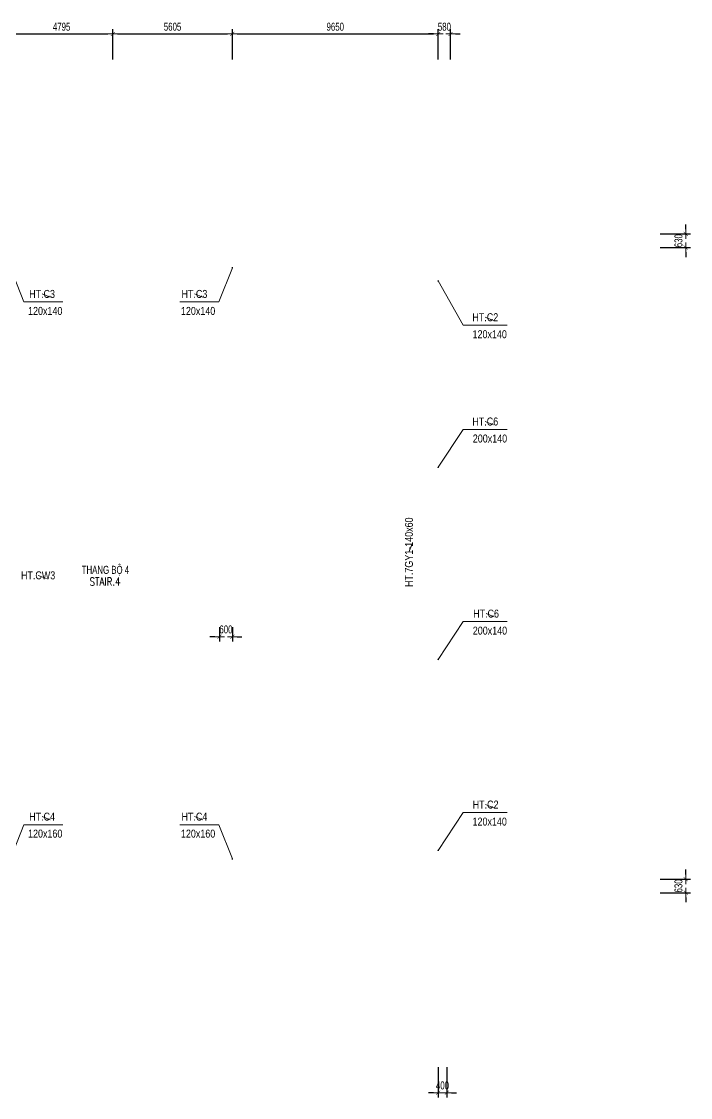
# Model space of a CAD drawing. Header units: millimetres. Extents: x 118516 to 203425, y -27310 to 49084.
# Drawn here: x 172067 to 203425, y -1325 to 49084 of the extents above; entities that cross this region are included whole.
import ezdxf
from ezdxf.enums import TextEntityAlignment as Align

# ---------------------------------------------------------------- set-up
doc = ezdxf.new("R2010")
doc.units = ezdxf.units.MM
doc.layers.get('Defpoints').update_dxf_attribs({"color": 151, "lineweight": 9})
for name, color, linetype, lineweight in [('$0$NDC_S_ANNO', 7, 'Continuous', 20), ('$0$NDC_S_DIM', 1, 'Continuous', 15), ('NDC_S_BEAM NAME', 7, 'Continuous', 9), ('NDC_S_COLUMN NAME', 7, 'Continuous', 9), ('NDC_S_DIM', 1, 'Continuous', 15), ('NDC_S_LEADER', 1, 'Continuous', 15), ('NDC_S_VN TEXT', 7, 'Continuous', 20)]:
    doc.layers.add(name, color=color, linetype=linetype, lineweight=lineweight)
doc.styles.add('$0$ARIAL', font='arial.ttf', dxfattribs={"width": 0.8})
doc.styles.add('$0$NDC_DIM', font='', dxfattribs={"width": 0.75})
doc.styles.add('NDC_BAR 2', font='romans.shx', dxfattribs={"width": 0.8})
doc.styles.add('NDC_DIM', font='', dxfattribs={"width": 0.75})
doc.styles.add('NDC_VIE TXT', font='arial.ttf', dxfattribs={"width": 0.8})
doc.styles.get('$0$NDC_DIM').set_extended_font_data('Dotum')
doc.styles.get('NDC_DIM').set_extended_font_data('Dotum')
doc.dimstyles.new('$0$NDC_dim_iso', dxfattribs={"dimtxt": 2.5, "dimasz": 1, "dimexe": 1.5, "dimexo": 2.5, "dimgap": 1, "dimtad": 1, "dimdec": 0, "dimzin": 0, "dimdsep": 46, "dimtxsty": '$0$NDC_DIM', "dimblk": '$0$DIMMARK', "dimcen": 0.09, "dimdle": 1.2, "dimclrd": 1, "dimclre": 1, "dimclrt": 3, "dimadec": 0, "dimazin": 0, "dimtfac": 1, "dimtdec": 0, "dimtix": 1, "dimtofl": 0, "dimtmove": 0, "dimatfit": 3, "dimfxl": 8, "dimfxlon": 1, "dimtolj": 1, "dimtzin": 0, "dimarcsym": 0})
doc.dimstyles.new('NDC_dim_150', dxfattribs={"dimscale": 150, "dimtxt": 2.5, "dimasz": 1.5, "dimexe": 1.5, "dimexo": 2.5, "dimgap": 1, "dimtad": 1, "dimdec": 0, "dimzin": 0, "dimdsep": 46, "dimtxsty": 'NDC_DIM', "dimblk": 'DIMMARK', "dimcen": 0.09, "dimdle": 1.2, "dimclrd": 1, "dimclre": 1, "dimclrt": 3, "dimadec": 0, "dimazin": 0, "dimtfac": 1, "dimtdec": 0, "dimtix": 1, "dimtofl": 0, "dimtmove": 0, "dimatfit": 3, "dimfxl": 8, "dimfxlon": 1, "dimtolj": 1, "dimtzin": 0, "dimarcsym": 0})
doc.dimstyles.new('NDC_dim_200', dxfattribs={"dimscale": 200, "dimtxt": 2.5, "dimasz": 1.5, "dimexe": 1.5, "dimexo": 2.5, "dimgap": 1, "dimtad": 1, "dimdec": 0, "dimzin": 0, "dimdsep": 46, "dimtxsty": 'NDC_DIM', "dimblk": 'DIMMARK', "dimcen": 0.09, "dimdle": 1.2, "dimclrd": 1, "dimclre": 1, "dimclrt": 3, "dimadec": 0, "dimazin": 0, "dimtfac": 1, "dimtdec": 0, "dimtix": 1, "dimtofl": 0, "dimtmove": 0, "dimatfit": 3, "dimfxl": 6, "dimfxlon": 1, "dimtolj": 1, "dimtzin": 0, "dimarcsym": 0})

# ---------------------------------------------------------------- blocks, each defined once
blk = doc.blocks.new('$0$DIMMARK')
at = {"layer": '$0$NDC_S_DIM', "color": 1}
blk.add_line((-1.5, 0), (1, 0), dxfattribs=at)
at = {"layer": '$0$NDC_S_DIM', "color": 2, "const_width": 0.1}
blk.add_lwpolyline([(-0.42, -0.42), (0.42, 0.42)], dxfattribs=at)
blk = doc.blocks.new('DIMMARK')
at = {"layer": 'NDC_S_DIM', "color": 1}
blk.add_line((-1.5, 0), (1, 0), dxfattribs=at)
at = {"layer": 'NDC_S_DIM', "color": 2, "const_width": 0.1}
blk.add_lwpolyline([(-0.42, -0.42), (0.42, 0.42)], dxfattribs=at)
blk = doc.blocks.new('*D18')
at = {"layer": 'Defpoints', "color": 0, "ltscale": 100, "transparency": 16777216}
for p in [(181350, 21087), (181950, 21087), (181950, 20264)]:
    blk.add_point(p, dxfattribs=at)
at = {"layer": 'NDC_S_DIM', "color": 1, "lineweight": -2, "ltscale": 100, "transparency": 16777216}
for p, q in [((181350, 20712), (181350, 20039)), ((181950, 20712), (181950, 20039)), ((181125, 20264), (180900, 20264)), ((182175, 20264), (182400, 20264))]:
    blk.add_line(p, q, dxfattribs=at)
at = {"layer": 'NDC_S_DIM', "color": 1, "lineweight": -2, "ltscale": 100, "transparency": 16777216, "xscale": 225, "yscale": 225, "zscale": 225}
blk.add_blockref('DIMMARK', (181350, 20264), dxfattribs=at)
at = {"layer": 'NDC_S_DIM', "color": 1, "lineweight": -2, "ltscale": 100, "transparency": 16777216, "xscale": 225, "yscale": 225, "zscale": 225, "rotation": 180}
blk.add_blockref('DIMMARK', (181950, 20264), dxfattribs=at)
at = {"layer": 'NDC_S_DIM', "color": 3, "ltscale": 100, "transparency": 16777216, "insert": (181650, 20602), "char_height": 375, "attachment_point": 5, "style": 'NDC_DIM'}
blk.add_mtext('\\A1;600', dxfattribs=at)
blk = doc.blocks.new('*D25')
at = {"layer": 'Defpoints', "color": 0, "ltscale": 100, "transparency": 16777216}
for p in [(176345, 48500), (171550, 46703), (176345, 46703)]:
    blk.add_point(p, dxfattribs=at)
at = {"layer": 'NDC_S_DIM', "color": 1, "lineweight": -2, "ltscale": 100, "transparency": 16777216}
for p, q in [((171550, 47300), (171550, 48725)), ((171775, 48500), (176120, 48500)), ((176345, 47300), (176345, 48725))]:
    blk.add_line(p, q, dxfattribs=at)
at = {"layer": 'NDC_S_DIM', "color": 1, "lineweight": -2, "ltscale": 100, "transparency": 16777216, "xscale": 225, "yscale": 225, "zscale": 225, "rotation": 180}
blk.add_blockref('DIMMARK', (171550, 48500), dxfattribs=at)
at = {"layer": 'NDC_S_DIM', "color": 1, "lineweight": -2, "ltscale": 100, "transparency": 16777216, "xscale": 225, "yscale": 225, "zscale": 225}
blk.add_blockref('DIMMARK', (176345, 48500), dxfattribs=at)
at = {"layer": 'NDC_S_DIM', "color": 3, "ltscale": 100, "transparency": 16777216, "insert": (173947, 48838), "char_height": 375, "attachment_point": 5, "style": 'NDC_DIM'}
blk.add_mtext('\\A1;4795', dxfattribs=at)
blk = doc.blocks.new('*D26')
at = {"layer": 'Defpoints', "color": 0, "ltscale": 100, "transparency": 16777216}
for p in [(181950, 48500), (176345, 46703), (181950, 46703)]:
    blk.add_point(p, dxfattribs=at)
at = {"layer": 'NDC_S_DIM', "color": 1, "lineweight": -2, "ltscale": 100, "transparency": 16777216}
for p, q in [((176345, 47300), (176345, 48725)), ((176570, 48500), (181725, 48500)), ((181950, 47300), (181950, 48725))]:
    blk.add_line(p, q, dxfattribs=at)
at = {"layer": 'NDC_S_DIM', "color": 1, "lineweight": -2, "ltscale": 100, "transparency": 16777216, "xscale": 225, "yscale": 225, "zscale": 225, "rotation": 180}
blk.add_blockref('DIMMARK', (176345, 48500), dxfattribs=at)
at = {"layer": 'NDC_S_DIM', "color": 1, "lineweight": -2, "ltscale": 100, "transparency": 16777216, "xscale": 225, "yscale": 225, "zscale": 225}
blk.add_blockref('DIMMARK', (181950, 48500), dxfattribs=at)
at = {"layer": 'NDC_S_DIM', "color": 3, "ltscale": 100, "transparency": 16777216, "insert": (179147, 48838), "char_height": 375, "attachment_point": 5, "style": 'NDC_DIM'}
blk.add_mtext('\\A1;5605', dxfattribs=at)
blk = doc.blocks.new('*D27')
at = {"layer": 'Defpoints', "color": 0, "ltscale": 100, "transparency": 16777216}
for p in [(191600, 48500), (191600, 44872), (181950, 40403)]:
    blk.add_point(p, dxfattribs=at)
at = {"layer": 'NDC_S_DIM', "color": 1, "lineweight": -2, "ltscale": 100, "transparency": 16777216}
for p, q in [((181950, 47300), (181950, 48725)), ((182175, 48500), (191375, 48500)), ((191600, 47300), (191600, 48725))]:
    blk.add_line(p, q, dxfattribs=at)
at = {"layer": 'NDC_S_DIM', "color": 1, "lineweight": -2, "ltscale": 100, "transparency": 16777216, "xscale": 225, "yscale": 225, "zscale": 225, "rotation": 180}
blk.add_blockref('DIMMARK', (181950, 48500), dxfattribs=at)
at = {"layer": 'NDC_S_DIM', "color": 1, "lineweight": -2, "ltscale": 100, "transparency": 16777216, "xscale": 225, "yscale": 225, "zscale": 225}
blk.add_blockref('DIMMARK', (191600, 48500), dxfattribs=at)
at = {"layer": 'NDC_S_DIM', "color": 3, "ltscale": 100, "transparency": 16777216, "insert": (186775, 48838), "char_height": 375, "attachment_point": 5, "style": 'NDC_DIM'}
blk.add_mtext('\\A1;9650', dxfattribs=at)
blk = doc.blocks.new('*D28')
at = {"layer": 'Defpoints', "color": 0, "ltscale": 100, "transparency": 16777216}
for p in [(192180, 48500), (191600, 40403), (192180, 36710)]:
    blk.add_point(p, dxfattribs=at)
at = {"layer": 'NDC_S_DIM', "color": 1, "lineweight": -2, "ltscale": 100, "transparency": 16777216}
for p, q in [((191375, 48500), (191150, 48500)), ((191600, 47300), (191600, 48725)), ((192180, 47300), (192180, 48725)), ((192405, 48500), (192630, 48500))]:
    blk.add_line(p, q, dxfattribs=at)
at = {"layer": 'NDC_S_DIM', "color": 1, "lineweight": -2, "ltscale": 100, "transparency": 16777216, "xscale": 225, "yscale": 225, "zscale": 225}
blk.add_blockref('DIMMARK', (191600, 48500), dxfattribs=at)
at = {"layer": 'NDC_S_DIM', "color": 1, "lineweight": -2, "ltscale": 100, "transparency": 16777216, "xscale": 225, "yscale": 225, "zscale": 225, "rotation": 180}
blk.add_blockref('DIMMARK', (192180, 48500), dxfattribs=at)
at = {"layer": 'NDC_S_DIM', "color": 3, "ltscale": 100, "transparency": 16777216, "insert": (191890, 48838), "char_height": 375, "attachment_point": 5, "style": 'NDC_DIM'}
blk.add_mtext('\\A1;580', dxfattribs=at)
blk = doc.blocks.new('*D36')
at = {"layer": 'Defpoints', "color": 0, "ltscale": 100, "transparency": 16777216}
for p in [(191600, 1338), (192000, 1338), (191600, -1100)]:
    blk.add_point(p, dxfattribs=at)
at = {"layer": 'NDC_S_DIM', "color": 1, "lineweight": -2, "ltscale": 100, "transparency": 16777216}
for p, q in [((191600, 100), (191600, -1325)), ((192000, 100), (192000, -1325)), ((191375, -1100), (191150, -1100)), ((192225, -1100), (192450, -1100))]:
    blk.add_line(p, q, dxfattribs=at)
at = {"layer": 'NDC_S_DIM', "color": 1, "lineweight": -2, "ltscale": 100, "transparency": 16777216, "xscale": 225, "yscale": 225, "zscale": 225}
blk.add_blockref('DIMMARK', (191600, -1100), dxfattribs=at)
at = {"layer": 'NDC_S_DIM', "color": 1, "lineweight": -2, "ltscale": 100, "transparency": 16777216, "xscale": 225, "yscale": 225, "zscale": 225, "rotation": 180}
blk.add_blockref('DIMMARK', (192000, -1100), dxfattribs=at)
at = {"layer": 'NDC_S_DIM', "color": 3, "ltscale": 100, "transparency": 16777216, "insert": (191800, -762), "char_height": 375, "attachment_point": 5, "style": 'NDC_DIM'}
blk.add_mtext('\\A1;400', dxfattribs=at)
blk = doc.blocks.new('*D37')
at = {"layer": 'Defpoints', "color": 0, "ltscale": 100, "transparency": 16777216}
for p in [(189040, 39130), (203200, 39130), (199304, 38500)]:
    blk.add_point(p, dxfattribs=at)
at = {"layer": 'NDC_S_DIM', "color": 1, "lineweight": -2, "ltscale": 100, "transparency": 16777216}
for p, q in [((203200, 39355), (203200, 39580)), ((202000, 39130), (203425, 39130)), ((202000, 38500), (203425, 38500)), ((203200, 38275), (203200, 38050))]:
    blk.add_line(p, q, dxfattribs=at)
at = {"layer": 'NDC_S_DIM', "color": 1, "lineweight": -2, "ltscale": 100, "transparency": 16777216, "xscale": 225, "yscale": 225, "zscale": 225}
for p, rotation in [((203200, 39130), 270), ((203200, 38500), 90)]:
    blk.add_blockref('DIMMARK', p, dxfattribs=dict(at, rotation=rotation))
at = {"layer": 'NDC_S_DIM', "color": 3, "ltscale": 100, "transparency": 16777216, "insert": (202862, 38815), "char_height": 375, "attachment_point": 5, "rotation": 90, "style": 'NDC_DIM'}
blk.add_mtext('\\A1;630', dxfattribs=at)
blk = doc.blocks.new('*D38')
at = {"layer": 'Defpoints', "color": 0, "ltscale": 100, "transparency": 16777216}
for p in [(199304, 8900), (203200, 8900), (186517, 8270)]:
    blk.add_point(p, dxfattribs=at)
at = {"layer": 'NDC_S_DIM', "color": 1, "lineweight": -2, "ltscale": 100, "transparency": 16777216}
for p, q in [((203200, 9125), (203200, 9350)), ((202000, 8900), (203425, 8900)), ((202000, 8270), (203425, 8270)), ((203200, 8045), (203200, 7820))]:
    blk.add_line(p, q, dxfattribs=at)
at = {"layer": 'NDC_S_DIM', "color": 1, "lineweight": -2, "ltscale": 100, "transparency": 16777216, "xscale": 225, "yscale": 225, "zscale": 225}
for p, rotation in [((203200, 8900), 270), ((203200, 8270), 90)]:
    blk.add_blockref('DIMMARK', p, dxfattribs=dict(at, rotation=rotation))
at = {"layer": 'NDC_S_DIM', "color": 3, "ltscale": 100, "transparency": 16777216, "insert": (202862, 8585), "char_height": 375, "attachment_point": 5, "rotation": 90, "style": 'NDC_DIM'}
blk.add_mtext('\\A1;630', dxfattribs=at)
blk = doc.blocks.new('*U13')
at = {"layer": '$0$NDC_S_ANNO', "ltscale": 0.8, "style": '$0$ARIAL', "width": 0.8, "flags": 1}
blk.add_attdef('CHU_THICH', text='', height=2.5, dxfattribs=at).set_placement((0, 0), align=Align.MIDDLE_CENTER)
at = {"layer": '$0$NDC_S_ANNO', "ltscale": 0.8, "style": '$0$ARIAL', "width": 0.8}
blk.add_attdef('TEN', text='', height=2.5, dxfattribs=at).set_placement((-2.58, 1.03), align=Align.MIDDLE_CENTER)
at = {"layer": 'Defpoints'}
blk.add_leader([(0, 0), (-2.58, 1.03)], dimstyle='$0$NDC_dim_iso', override={"dimgap": 0.625, "dimtad": 0}, dxfattribs=at)
blk = doc.blocks.new('Name col F6-F8')
at = {"layer": 'NDC_S_COLUMN NAME', "xscale": 150, "yscale": 150, "zscale": 150}
for p, values in [((11702, 27267), {'TEN': 'HT.C3'}), ((22056, 27267), {'TEN': 'HT.C3'}), ((32489, 27267), {'TEN': 'HT.C3'}), ((42867, 27267), {'TEN': 'HT.C3'}), ((50009, 27267), {'TEN': 'HT.C3'}), ((2162, 26617), {'TEN': 'HT.C1'}), ((63645, 26176), {'TEN': 'HT.C2'}), ((2158, 21731), {'TEN': 'HT.C5'}), ((63642, 21290), {'TEN': 'HT.C6'}), ((2196, 12731), {'TEN': 'HT.C5'}), ((63679, 12290), {'TEN': 'HT.C6'}), ((2174, 3784), {'TEN': 'HT.C1'}), ((63658, 3343), {'TEN': 'HT.C2'}), ((11702, 2778), {'TEN': 'HT.C4'}), ((22056, 2778), {'TEN': 'HT.C4'}), ((32489, 2778), {'TEN': 'HT.C4'}), ((42867, 2778), {'TEN': 'HT.C4'}), ((50009, 2778), {'TEN': 'HT.C4'})]:
    blk.add_blockref('*U13', p, dxfattribs=at).add_auto_attribs(values)
at = {"layer": 'NDC_S_COLUMN NAME', "style": 'NDC_VIE TXT', "width": 0.8}
for s, p in [('120x140', (10625, 26437)), ('120x140', (21025, 26437)), ('120x140', (31425, 26437)), ('120x140', (41825, 26437)), ('120x140', (48991, 26437)), ('120x120', (1176, 25787)), ('120x140', (62660, 25346)), ('200x150', (1187, 20901)), ('200x140', (62671, 20460)), ('200x150', (1187, 11901)), ('200x140', (62671, 11460)), ('120x120', (1175, 2955)), ('120x140', (62659, 2513)), ('120x160', (10625, 1949)), ('120x160', (21025, 1949)), ('120x160', (31425, 1949)), ('120x160', (41825, 1949)), ('120x160', (48991, 1949))]:
    blk.add_text(s, height=375, dxfattribs=at).set_placement(p)
at = {"layer": 'NDC_S_LEADER', "ltscale": 100}
for points in [[(9800, 28650), (10431, 27044), (12254, 27044)], [(20200, 28650), (20831, 27044), (22654, 27044)], [(30600, 28650), (31231, 27044), (33054, 27044)], [(41000, 28650), (41631, 27044), (43454, 27044)], [(51400, 28650), (50769, 27044), (48946, 27044)], [(150, 28028), (981, 26394), (2804, 26394)], [(61050, 28028), (62215, 25953), (64288, 25953)], [(150, 19300), (981, 21508), (2804, 21508)], [(61050, 19300), (62215, 21067), (64288, 21067)], [(150, 10300), (981, 12508), (2804, 12508)], [(61050, 10300), (62215, 12067), (64288, 12067)], [(150, 1353), (981, 3562), (2804, 3562)], [(61050, 1353), (62215, 3120), (64288, 3120)], [(9800, 950), (10431, 2556), (12254, 2556)], [(20200, 950), (20831, 2556), (22654, 2556)], [(30600, 950), (31231, 2556), (33054, 2556)], [(41000, 950), (41631, 2556), (43454, 2556)], [(51400, 950), (50769, 2556), (48946, 2556)]]:
    blk.add_leader(points, dimstyle='NDC_dim_200', override={"dimgap": 1, "dimtad": 0, "dimldrblk": 'DotSmall'}, dxfattribs=at)

msp = doc.modelspace()

# ---------------------------------------------------------------- block references
at = {"layer": 'NDC_S_BEAM NAME', "xscale": 150, "yscale": 150, "zscale": 150, "rotation": 90}
msp.add_blockref('*U13', (190382.1, 24606.3), dxfattribs=at).add_auto_attribs({'TEN': 'HT.7GY1-140x60'})
at = {"layer": 'NDC_S_BEAM NAME', "xscale": 150, "yscale": 150, "zscale": 150}
msp.add_blockref('*U13', (173231.7, 22982.7), dxfattribs=at).add_auto_attribs({'TEN': 'HT.CW3'})
at = {"layer": 'NDC_S_VN TEXT'}
msp.add_blockref('Name col F6-F8', (130550, 8900), dxfattribs=at)

# ---------------------------------------------------------------- texts
for s, style, width, p in [('THANG BỘ 4', 'NDC_VIE TXT', 0.7, (174890.7, 23207.7)), ('STAIR.4', 'NDC_BAR 2', 0.8, (175258.4, 22654.7))]:
    msp.add_text(s, height=375, dxfattribs=dict(at, style=style, width=width)).set_placement(p)

# ---------------------------------------------------------------- dimensions: what is measured, and where the dimension line sits
at = {"layer": 'NDC_S_DIM', "ltscale": 100}
for base, p1, p2, picture, middle in [((176344.8, 48500), (171550, 46702.6), (176344.8, 46702.6), '*D25', (173947.4, 48837.8)), ((181950, 48500), (176344.8, 46702.6), (181950, 46702.6), '*D26', (179147.4, 48837.8)), ((191600, 48500), (181950, 40402.8), (191600, 44872.1), '*D27', (186775, 48837.8)), ((192180, 48500), (191600, 40402.8), (192180, 36709.7), '*D28', (191890, 48837.8)), ((181950, 20264.2), (181350, 21086.5), (181950, 21086.5), '*D18', (181650, 20602)), ((191600, -1100), (192000, 1338), (191600, 1338), '*D36', (191800, -762.2))]:
    dim = msp.add_linear_dim(base=base, p1=p1, p2=p2, dimstyle='NDC_dim_150', dxfattribs=at)
    dim.commit()
    dim.dimension.update_dxf_attribs({"geometry": picture, "text_midpoint": middle})
for base, p1, p2, picture, middle in [((203200, 39130), (199304.4, 38500), (189040, 39130), '*D37', (202862.2, 38815)), ((203200, 8900), (186516.9, 8270), (199304.4, 8900), '*D38', (202862.2, 8585))]:
    dim = msp.add_linear_dim(base=base, p1=p1, p2=p2, angle=90, dimstyle='NDC_dim_150', dxfattribs=at)
    dim.commit()
    dim.dimension.update_dxf_attribs({"geometry": picture, "text_midpoint": middle})

doc.saveas('drawing.dxf')
